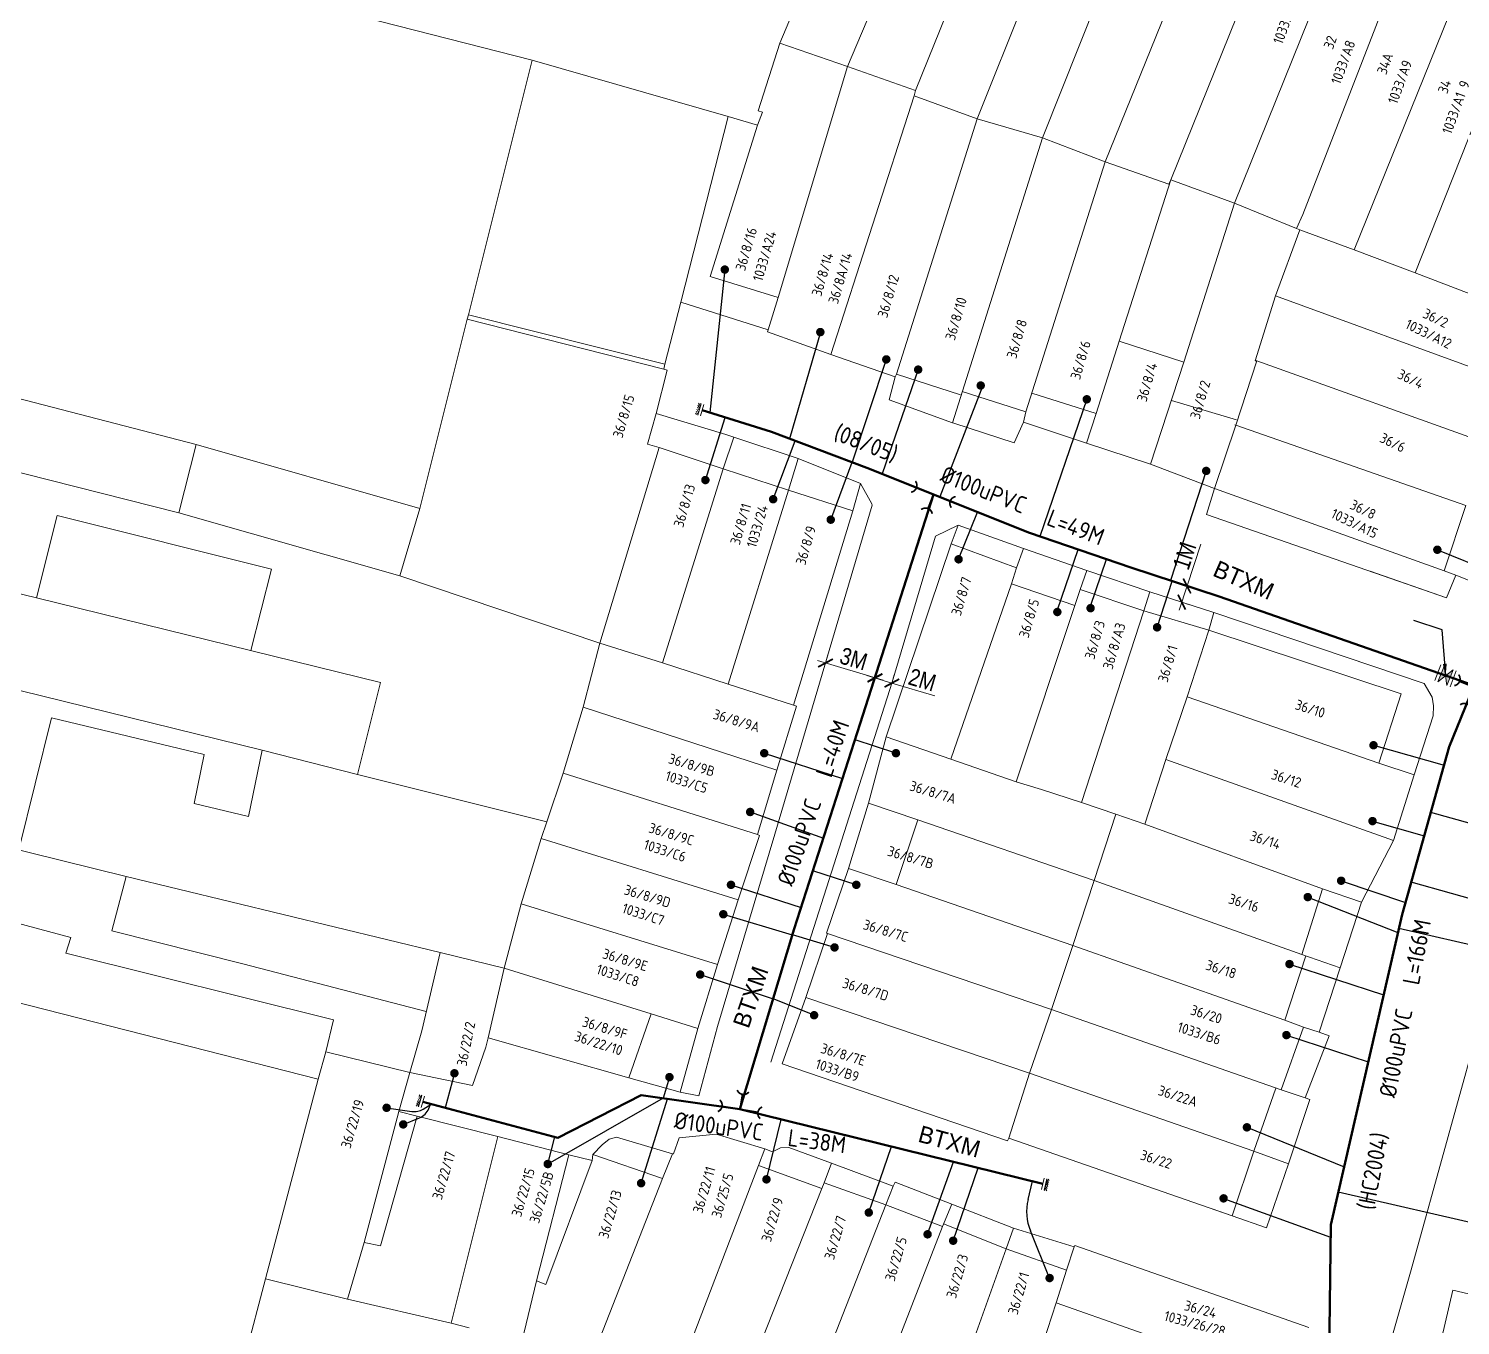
# Model space of a CAD drawing. Header units: inches. Extents: x 595615 to 1194060, y 1190840 to 2385448.
# Drawn here: x 596684.3 to 596769.1, y 1192207.7 to 1192284.4 of the extents above; entities that cross this region are included whole.
import ezdxf
from ezdxf.enums import TextEntityAlignment as Align

# ---------------------------------------------------------------- set-up
doc = ezdxf.new("R2010")
doc.units = ezdxf.units.IN
doc.header["$MEASUREMENT"] = 0
doc.layers.get('Defpoints').update_dxf_attribs({"color": 1})
for name, color, linetype, lineweight in [('Chitiet', 4, 'Continuous', 9), ('DN 100 uPVC', 4, 'Continuous', 50), ('DN 25 PE', 40, 'Continuous', 30), ('DUONG CACH LE', 112, 'Continuous', 5), ('NAM-CDAI', 220, 'Continuous', 25), ('Nen_HTHANH-TP', 9, 'Continuous', 0), ('Nen_SN-HTHANH-TP_new', 7, 'Continuous', 0), ('Nen_SN_HTHANH_old', 9, 'Continuous', 0), ('Te', 4, 'Continuous', 15), ('TEXT PIPE', 3, 'Continuous', 25), ('Text_GiaoThong', 142, 'Continuous', 0), ('TLK 15', 220, 'Continuous', 20), ('VAN', 7, 'Continuous', 20)]:
    doc.layers.add(name, color=color, linetype=linetype, lineweight=lineweight)
doc.layers.add('ki hieu van', color=170, linetype='Continuous')
doc.styles.add('Giao Thong', font='VAPTIMN_0.TTF', dxfattribs={"height": 1})
doc.styles.add('Sonha_QTB', font='isocp.shx', dxfattribs={"height": 0.6, "bigfont": 'bigfont.shx'})
doc.styles.add('text', font='isocp2.shx')
doc.styles.add('VNI-HC', font='VHELVCN_0.TTF')
doc.dimstyles.new('DUONG KICH THUOC', dxfattribs={"dimtxt": 1, "dimasz": 0.7, "dimexe": 0.5, "dimexo": 0.3, "dimgap": 0.2, "dimtad": 1, "dimzin": 0, "dimdsep": 46, "dimtxsty": 'VNI-HC', "dimblk": 'ARCHTICK', "dimcen": 0.09, "dimdle": 0.5, "dimclrd": 256, "dimclre": 256, "dimclrt": 256, "dimadec": 0, "dimazin": 0, "dimtfac": 1, "dimtofl": 0, "dimtmove": 0, "dimatfit": 3, "dimfxl": 1, "dimtolj": 1, "dimtzin": 0, "dimlwd": -1, "dimlwe": -1, "dimarcsym": 0})

# ---------------------------------------------------------------- blocks, each defined once
blk = doc.blocks.new('BIT')
at = {"layer": 'Chitiet', "ltscale": 100}
for p, q in [((0.35, 0), (-0.35, 0)), ((-0.303, -0.163), (-0.35, -0.21)), ((0.35, -0.163), (-0.35, -0.163)), ((-0.179, -0.163), (-0.342, -0.325)), ((-0.056, -0.163), (-0.218, -0.325)), ((0.068, -0.163), (-0.094, -0.325)), ((0.192, -0.163), (0.029, -0.325)), ((0.316, -0.163), (0.153, -0.325)), ((0.35, -0.252), (0.277, -0.325))]:
    blk.add_line(p, q, dxfattribs=at)
blk = doc.blocks.new('TE1')
at = {"layer": 'Chitiet', "ltscale": 100, "const_width": 0.1}
for points in [[(-0.35, 1.276, 0.571257), (0.35, 1.276)], [(1.098, 0.35, 0.571257), (1.098, -0.35)], [(0.35, -1.276, 0.571257), (-0.35, -1.276)]]:
    blk.add_lwpolyline(points, format="xyb", dxfattribs=at)
for points in [[(0, -1.076), (0, 1.076)], [(0.898, 0), (0, 0)]]:
    blk.add_lwpolyline(points, dxfattribs=at)
blk = doc.blocks.new('VAN')
at = {"layer": 'VAN'}
h = blk.add_hatch(color=256, dxfattribs=at)
h.paths.add_polyline_path([(0.207, -0.5), (0.49, 0), (0.207, 0.5)])
h.paths.add_polyline_path([(0.774, 0.5), (0.49, 0), (0.774, -0.5)])
at = {"layer": 'VAN', "ltscale": 100}
for p, q in [((0, 0.5), (0, -0.5)), ((0.774, -0.5), (0.207, 0.5)), ((0.207, -0.5), (0.774, 0.5)), ((0.207, 0.5), (0.207, -0.5)), ((0.774, 0.5), (0.774, -0.5)), ((0.981, 0.5), (0.981, -0.5))]:
    blk.add_line(p, q, dxfattribs=at)
blk = doc.blocks.new('TE+VAN')
at = {"layer": 'Chitiet', "ltscale": 100, "const_width": 0.1}
for points in [[(-0.35, 1.276, 0.571257), (0.35, 1.276)], [(1.098, 0.35, 0.571257), (1.098, -0.35)], [(0.35, -1.276, 0.571257), (-0.35, -1.276)]]:
    blk.add_lwpolyline(points, format="xyb", dxfattribs=at)
for points in [[(0, -1.076), (0, 1.076)], [(0.898, 0), (0, 0)]]:
    blk.add_lwpolyline(points, dxfattribs=at)
at = {"layer": 'VAN'}
blk.add_blockref('VAN', (1.305, 0), dxfattribs=at)
blk = doc.blocks.new('TLK 15')
at = {"layer": 'TLK 15', "linetype": 'Continuous', "const_width": 0.25}
blk.add_lwpolyline([(-0.125, 0, 1), (0.125, 0, 1)], format="xyb", close=True, dxfattribs=at)
blk = doc.blocks.new('_ArchTick')
at = {"color": 0, "linetype": 'ByBlock', "const_width": 0.15}
blk.add_lwpolyline([(-0.5, -0.5), (0.5, 0.5)], dxfattribs=at)
blk = doc.blocks.new('*D150')
at = {"layer": 'Defpoints', "color": 0}
for p in [(596734.409, 1192245.983), (596735.415, 1192245.685), (596735.415, 1192245.685)]:
    blk.add_point(p, dxfattribs=at)
at = {"layer": 'DUONG CACH LE'}
for p, q in [((596734.495, 1192246.271), (596734.551, 1192246.463)), ((596733.93, 1192246.126), (596735.415, 1192245.685)), ((596735.415, 1192245.685), (596737.957, 1192244.931)), ((596735.5, 1192245.973), (596735.557, 1192246.164))]:
    blk.add_line(p, q, dxfattribs=at)
at = {"layer": 'DUONG CACH LE', "xscale": 0.7, "yscale": 0.7, "zscale": 0.7}
for p, rotation in [((596734.409, 1192245.983), 163.4809250093017), ((596735.415, 1192245.685), 343.4809250093017)]:
    blk.add_blockref('_ArchTick', p, dxfattribs=dict(at, rotation=rotation))
at = {"layer": 'DUONG CACH LE', "insert": (596737.221, 1192245.88), "char_height": 1, "attachment_point": 5, "rotation": 343.48093, "style": 'VNI-HC'}
blk.add_mtext('\\A1;2M', dxfattribs=at)
blk = doc.blocks.new('*D151')
at = {"layer": 'Defpoints', "color": 0}
for p in [(596731.485, 1192246.873), (596731.485, 1192246.873), (596734.416, 1192246.004)]:
    blk.add_point(p, dxfattribs=at)
at = {"layer": 'DUONG CACH LE'}
for p, q in [((596731.57, 1192247.161), (596731.627, 1192247.353)), ((596734.895, 1192245.862), (596731.005, 1192247.016)), ((596734.501, 1192246.292), (596734.558, 1192246.484))]:
    blk.add_line(p, q, dxfattribs=at)
at = {"layer": 'DUONG CACH LE', "xscale": 0.7, "yscale": 0.7, "zscale": 0.7}
for p, rotation in [((596731.485, 1192246.873), 163.4847739249362), ((596734.416, 1192246.004), 343.4847739249361)]:
    blk.add_blockref('_ArchTick', p, dxfattribs=dict(at, rotation=rotation))
at = {"layer": 'DUONG CACH LE', "insert": (596733.152, 1192247.12), "char_height": 1, "attachment_point": 5, "rotation": 343.48477, "style": 'VNI-HC'}
blk.add_mtext('\\A1;3M', dxfattribs=at)
blk = doc.blocks.new('*D152')
at = {"layer": 'Defpoints', "color": 0}
for p in [(596752.898, 1192251.433), (596752.898, 1192251.433), (596752.584, 1192250.476)]:
    blk.add_point(p, dxfattribs=at)
at = {"layer": 'DUONG CACH LE'}
for p, q in [((596752.898, 1192251.433), (596753.711, 1192253.915)), ((596752.613, 1192251.526), (596752.423, 1192251.588)), ((596752.429, 1192250.001), (596752.898, 1192251.433)), ((596752.87, 1192250.382), (596753.06, 1192250.32))]:
    blk.add_line(p, q, dxfattribs=at)
at = {"layer": 'DUONG CACH LE', "xscale": 0.7, "yscale": 0.7, "zscale": 0.7}
for p, rotation in [((596752.898, 1192251.433), 71.86357097683991), ((596752.584, 1192250.476), 251.8635709768399)]:
    blk.add_blockref('_ArchTick', p, dxfattribs=dict(at, rotation=rotation))
at = {"layer": 'DUONG CACH LE', "insert": (596752.748, 1192253.224), "char_height": 1, "attachment_point": 5, "rotation": 71.86357, "style": 'VNI-HC'}
blk.add_mtext('\\A1;1M', dxfattribs=at)

msp = doc.modelspace()

# ---------------------------------------------------------------- linework, layer by layer
at = {"layer": 'DN 100 uPVC'}
for points in [[(596783.519, 1192284.383), (596778.165, 1192269.149), (596773.934, 1192255.449), (596768.433, 1192241.908), (596765.637, 1192231.988), (596761.406, 1192213.599), (596761.317, 1192205.846), (596755.011, 1192181.561), (596752.565, 1192169.005), (596748.081, 1192153.639), (596742.232, 1192132.849), (596741.035, 1192124.104)], [(596769.908, 1192245.539), (596754.8, 1192250.81), (596749.562, 1192252.525), (596743.565, 1192254.581), (596733.925, 1192258.438), (596728.283, 1192260.557), (596724.18, 1192261.842)], [(596737.884, 1192256.854), (596733.546, 1192243.284), (596729.629, 1192231.138), (596726.42, 1192220.448)], [(596707.64, 1192220.892), (596715.631, 1192218.764), (596720.559, 1192221.291), (596726.42, 1192220.448), (596744.351, 1192216.036)]]:
    msp.add_lwpolyline(points, dxfattribs=at)
at = {"layer": 'DN 25 PE'}
for p, q in [((596725.52, 1192270.167), (596724.633, 1192261.7)), ((596731.179, 1192266.465), (596729.353, 1192260.155)), ((596735.086, 1192264.85), (596733.071, 1192258.759)), ((596736.973, 1192264.244), (596734.842, 1192258.071)), ((596740.803, 1192263.302), (596738.265, 1192256.707)), ((596746.96, 1192262.486), (596744.179, 1192254.371)), ((596724.371, 1192257.705), (596725.534, 1192261.418)), ((596728.385, 1192256.57), (596729.685, 1192260.03)), ((596731.794, 1192255.359), (596733.071, 1192258.759)), ((596754.034, 1192258.246), (596751.909, 1192251.757)), ((596739.368, 1192253.013), (596740.488, 1192255.812)), ((596745.216, 1192250.018), (596746.442, 1192253.595)), ((596767.723, 1192253.58), (596772.402, 1192251.679)), ((596747.185, 1192250.245), (596748.135, 1192253.015)), ((596751.124, 1192248.985), (596752.02, 1192251.72)), ((596735.658, 1192241.533), (596733.234, 1192242.315)), ((596727.856, 1192241.533), (596732.499, 1192240.036)), ((596763.943, 1192242.004), (596768.127, 1192240.824)), ((596727.023, 1192238.052), (596731.358, 1192236.499)), ((596775.165, 1192235.816), (596767.338, 1192238.022)), ((596763.883, 1192237.514), (596766.951, 1192236.649)), ((596733.31, 1192233.739), (596730.736, 1192234.569)), ((596725.887, 1192233.739), (596730.036, 1192232.4)), ((596762.026, 1192233.982), (596765.834, 1192232.688)), ((596774.446, 1192231.566), (596766.175, 1192233.897)), ((596760.046, 1192233.013), (596765.392, 1192230.924)), ((596725.432, 1192231.998), (596729.519, 1192230.771)), ((596774.865, 1192228.992), (596765.446, 1192231.159)), ((596732.022, 1192230.031), (596729.522, 1192230.781)), ((596758.965, 1192229.049), (596764.543, 1192227.235)), ((596724.063, 1192228.425), (596728.385, 1192226.993)), ((596730.81, 1192226.02), (596728.385, 1192226.993)), ((596758.783, 1192224.843), (596763.629, 1192223.26)), ((596709.505, 1192222.582), (596708.962, 1192220.54)), ((596722.242, 1192222.356), (596721.871, 1192221.102)), ((596721.871, 1192221.102), (596715.035, 1192217.209)), ((596720.564, 1192216.074), (596722.121, 1192221.066)), ((596705.491, 1192220.539), (596706.987, 1192220.323)), ((596707.66, 1192220.465), (596708.133, 1192220.761)), ((596707.99, 1192220.497), (596708.085, 1192220.731)), ((596706.476, 1192219.555), (596707.439, 1192219.946)), ((596727.987, 1192216.301), (596728.86, 1192219.847)), ((596756.444, 1192219.381), (596762.197, 1192217.036)), ((596715.035, 1192217.209), (596715.461, 1192218.809)), ((596734.047, 1192214.333), (596735.386, 1192218.242)), ((596737.531, 1192213.047), (596739.067, 1192217.336)), ((596739.046, 1192212.668), (596740.523, 1192216.978)), ((596743.483, 1192215.101), (596743.749, 1192216.184)), ((596755.063, 1192215.175), (596761.398, 1192212.879)), ((596772.575, 1192213.072), (596761.852, 1192215.539)), ((596744.76, 1192210.458), (596743.619, 1192213.248))]:
    msp.add_line(p, q, dxfattribs=at)
for centre, radius, start, end in [((596707.129, 1192221.313), 1, 261.79189, 302.01572), ((596707.063, 1192220.872), 1, 292.07759, 337.93974), ((596746.396, 1192214.384), 3, 166.17821, 202.24895)]:
    msp.add_arc(centre, radius, start, end, dxfattribs=at)
at = {"layer": 'Nen_HTHANH-TP', "linetype": 'Continuous'}
for p, q in [((596739.072, 1192297.1), (596732.794, 1192282.185)), ((596748.048, 1192276.547), (596755.044, 1192293.843)), ((596736.815, 1192280.778), (596741.925, 1192293.462)), ((596750.435, 1192293.279), (596744.347, 1192277.964)), ((596758.786, 1192292.436), (596751.929, 1192275.48)), ((596740.476, 1192279.091), (596745.636, 1192291.995)), ((596731.418, 1192289.834), (596728.773, 1192283.582)), ((596761.698, 1192288.978), (596755.71, 1192274.103)), ((596765.25, 1192287.581), (596759.761, 1192273.427)), ((596768.791, 1192286.194), (596762.793, 1192271.339)), ((596701.181, 1192285.869), (596714.114, 1192282.56)), ((596727.496, 1192279.571), (596728.773, 1192283.582)), ((596732.794, 1192282.185), (596728.773, 1192283.582)), ((596771.803, 1192283.596), (596766.414, 1192269.972)), ((596714.114, 1192282.56), (596710.336, 1192267.497)), ((596714.114, 1192282.56), (596725.726, 1192279.239)), ((596728.675, 1192268.522), (596732.794, 1192282.185)), ((596736.815, 1192280.778), (596732.794, 1192282.185)), ((596731.808, 1192265.144), (596736.745, 1192280.458)), ((596736.745, 1192280.458), (596736.815, 1192280.778)), ((596736.745, 1192280.458), (596740.476, 1192279.091)), ((596727.756, 1192279.491), (596727.457, 1192278.721)), ((596727.496, 1192279.571), (596727.756, 1192279.491)), ((596722.915, 1192268.237), (596725.726, 1192279.239)), ((596724.654, 1192269.748), (596727.457, 1192278.721)), ((596725.726, 1192279.239), (596727.457, 1192278.721)), ((596735.689, 1192263.967), (596740.476, 1192279.091)), ((596744.347, 1192277.964), (596740.476, 1192279.091)), ((596739.001, 1192261.1), (596744.347, 1192277.964)), ((596748.048, 1192276.547), (596744.347, 1192277.964)), ((596743.36, 1192261.753), (596748.048, 1192276.547)), ((596751.829, 1192275.23), (596748.048, 1192276.547)), ((596751.929, 1192275.48), (596748.877, 1192265.938)), ((596751.929, 1192275.48), (596751.829, 1192275.23)), ((596751.929, 1192275.48), (596755.71, 1192274.103)), ((596752.718, 1192264.691), (596755.71, 1192274.103)), ((596755.71, 1192274.103), (596759.382, 1192272.596)), ((596759.382, 1192272.596), (596759.761, 1192273.427)), ((596758.135, 1192268.615), (596759.572, 1192272.526)), ((596759.382, 1192272.596), (596759.572, 1192272.526)), ((596762.793, 1192271.339), (596759.572, 1192272.526)), ((596766.414, 1192269.972), (596762.793, 1192271.339)), ((596724.654, 1192269.748), (596728.675, 1192268.522)), ((596769.965, 1192268.615), (596766.414, 1192269.972)), ((596728.086, 1192266.591), (596728.675, 1192268.522)), ((596756.938, 1192264.774), (596758.135, 1192268.615)), ((596772.239, 1192263.477), (596758.135, 1192268.615)), ((596722.915, 1192268.237), (596721.968, 1192264.576)), ((596728.086, 1192266.591), (596722.915, 1192268.237)), ((596710.266, 1192267.227), (596707.455, 1192256.014)), ((596710.336, 1192267.497), (596710.266, 1192267.227)), ((596721.908, 1192264.276), (596710.266, 1192267.227)), ((596721.968, 1192264.576), (596710.336, 1192267.497)), ((596728.047, 1192266.481), (596728.086, 1192266.591)), ((596731.808, 1192265.144), (596728.047, 1192266.481)), ((596747.52, 1192261.647), (596748.877, 1192265.938)), ((596748.877, 1192265.938), (596752.718, 1192264.691)), ((596735.609, 1192263.807), (596731.808, 1192265.144)), ((596722.108, 1192264.216), (596721.46, 1192261.646)), ((596721.968, 1192264.576), (596721.908, 1192264.276)), ((596721.908, 1192264.276), (596722.108, 1192264.216)), ((596750.743, 1192258.639), (596752.718, 1192264.691)), ((596755.781, 1192260.963), (596757.038, 1192264.764)), ((596757.038, 1192264.764), (596756.938, 1192264.774)), ((596771.192, 1192259.696), (596757.038, 1192264.764)), ((596694.202, 1192259.814), (596678.539, 1192263.871)), ((596735.26, 1192262.447), (596735.609, 1192263.807)), ((596735.609, 1192263.807), (596735.689, 1192263.967)), ((596735.689, 1192263.967), (596739.49, 1192262.76)), ((596739.001, 1192261.1), (596735.26, 1192262.447)), ((596743.36, 1192261.753), (596739.589, 1192262.95)), ((596747.52, 1192261.647), (596743.709, 1192262.854)), ((596721.46, 1192261.646), (596720.942, 1192259.825)), ((596721.46, 1192261.646), (596725.581, 1192260.399)), ((596743.211, 1192261.123), (596743.36, 1192261.753)), ((596746.942, 1192259.886), (596747.52, 1192261.647)), ((596751.97, 1192262.41), (596755.831, 1192261.273)), ((596670.621, 1192261.435), (596693.185, 1192255.773)), ((596739.091, 1192261.08), (596739.001, 1192261.1)), ((596742.662, 1192259.913), (596739.091, 1192261.08)), ((596743.211, 1192261.123), (596742.662, 1192259.913)), ((596746.942, 1192259.886), (596743.211, 1192261.123)), ((596754.534, 1192257.202), (596755.781, 1192260.963)), ((596755.781, 1192260.963), (596755.731, 1192260.983)), ((596769.415, 1192256.194), (596755.781, 1192260.963)), ((596726.052, 1192260.239), (596725.433, 1192258.379)), ((596725.581, 1192260.399), (596726.052, 1192260.239)), ((596726.052, 1192260.239), (596729.863, 1192258.982)), ((596694.202, 1192259.814), (596693.185, 1192255.773)), ((596707.455, 1192256.014), (596694.202, 1192259.814)), ((596721.632, 1192259.626), (596718.121, 1192248.053)), ((596720.942, 1192259.825), (596721.632, 1192259.626)), ((596721.632, 1192259.626), (596725.433, 1192258.379)), ((596750.743, 1192258.639), (596746.942, 1192259.886)), ((596725.433, 1192258.379), (596721.822, 1192246.876)), ((596725.433, 1192258.379), (596729.294, 1192257.112)), ((596729.863, 1192258.982), (596729.294, 1192257.112)), ((596729.863, 1192258.982), (596733.564, 1192257.505)), ((596754.534, 1192257.202), (596750.743, 1192258.639)), ((596733.564, 1192257.505), (596733.095, 1192255.875)), ((596734.235, 1192256.306), (596733.564, 1192257.505)), ((596729.294, 1192257.112), (596725.713, 1192245.629)), ((596729.294, 1192257.112), (596733.095, 1192255.875)), ((596754.055, 1192255.662), (596754.534, 1192257.202)), ((596768.128, 1192252.333), (596754.534, 1192257.202)), ((596693.185, 1192255.773), (596706.278, 1192252.033)), ((596706.278, 1192252.033), (596707.455, 1192256.014)), ((596728.481, 1192236.741), (596734.255, 1192256.216)), ((596733.095, 1192255.875), (596729.594, 1192244.382)), ((596734.255, 1192256.216), (596734.235, 1192256.306)), ((596768.269, 1192250.733), (596754.055, 1192255.662)), ((596768.128, 1192252.333), (596769.415, 1192256.194)), ((596685.985, 1192255.597), (596684.759, 1192250.726)), ((596698.668, 1192252.427), (596685.985, 1192255.597)), ((596739.346, 1192255.04), (596737.996, 1192254.389)), ((596739.346, 1192255.04), (596738.927, 1192253.93)), ((596743.217, 1192253.643), (596739.346, 1192255.04)), ((596668.996, 1192254.603), (596684.759, 1192250.726)), ((596737.996, 1192254.389), (596735.433, 1192245.747)), ((596738.927, 1192253.93), (596735.086, 1192242.507)), ((596738.927, 1192253.93), (596742.798, 1192252.513)), ((596743.217, 1192253.643), (596742.798, 1192252.513)), ((596746.968, 1192252.346), (596743.217, 1192253.643)), ((596697.442, 1192247.606), (596698.668, 1192252.427)), ((596742.798, 1192252.513), (596742.499, 1192251.563)), ((596746.968, 1192252.346), (596746.559, 1192251.216)), ((596750.689, 1192251.089), (596746.968, 1192252.346)), ((596768.269, 1192250.733), (596763.738, 1192252.31)), ((596768.818, 1192252.074), (596768.128, 1192252.333)), ((596706.278, 1192252.033), (596718.121, 1192248.053)), ((596742.499, 1192251.563), (596738.907, 1192241.17)), ((596742.499, 1192251.563), (596746.25, 1192250.286)), ((596768.818, 1192252.074), (596768.269, 1192250.733)), ((596768.818, 1192252.074), (596768.269, 1192250.733)), ((596769.658, 1192251.735), (596768.818, 1192252.074)), ((596769.658, 1192251.735), (596768.818, 1192252.074)), ((596684.759, 1192250.726), (596705.133, 1192245.713)), ((596746.559, 1192251.216), (596746.25, 1192250.286)), ((596746.559, 1192251.216), (596750.33, 1192249.959)), ((596750.689, 1192251.089), (596750.33, 1192249.959)), ((596754.48, 1192249.862), (596750.689, 1192251.089)), ((596746.25, 1192250.286), (596742.768, 1192239.833)), ((596750.33, 1192249.959), (596746.639, 1192238.616)), ((596754.181, 1192248.812), (596750.33, 1192249.959)), ((596754.48, 1192249.862), (596754.181, 1192248.812)), ((596754.48, 1192249.862), (596766.943, 1192245.662)), ((596667.58, 1192249.242), (596698.127, 1192241.707)), ((596718.121, 1192248.053), (596717.134, 1192244.262)), ((596718.121, 1192248.053), (596721.822, 1192246.876)), ((596754.181, 1192248.812), (596752.914, 1192244.861)), ((596754.181, 1192248.812), (596765.574, 1192245.051)), ((596762.322, 1192247.219), (596766.943, 1192245.662)), ((596725.713, 1192245.629), (596721.822, 1192246.876)), ((596705.133, 1192245.713), (596703.768, 1192240.281)), ((596729.594, 1192244.382), (596725.713, 1192245.629)), ((596735.433, 1192245.747), (596728.254, 1192223.237)), ((596766.943, 1192245.662), (596767.424, 1192244.853)), ((596766.943, 1192245.662), (596767.424, 1192244.853)), ((596752.914, 1192244.861), (596751.637, 1192241.15)), ((596752.914, 1192244.861), (596764.257, 1192240.95)), ((596765.574, 1192245.051), (596764.257, 1192240.95)), ((596767.424, 1192244.853), (596767.504, 1192244.343)), ((596767.424, 1192244.853), (596767.504, 1192244.343)), ((596717.134, 1192244.262), (596715.938, 1192240.341)), ((596728.597, 1192240.531), (596717.134, 1192244.262)), ((596729.774, 1192244.322), (596728.597, 1192240.531)), ((596729.594, 1192244.382), (596729.774, 1192244.322)), ((596767.504, 1192244.343), (596767.475, 1192243.753)), ((596767.504, 1192244.343), (596767.475, 1192243.753)), ((596685.645, 1192243.617), (596683.711, 1192235.805)), ((596685.645, 1192243.617), (596694.687, 1192241.454)), ((596767.475, 1192243.753), (596766.358, 1192240.252)), ((596767.475, 1192243.753), (596766.358, 1192240.252)), ((596735.086, 1192242.507), (596734.039, 1192238.576)), ((596738.907, 1192241.17), (596735.086, 1192242.507)), ((596694.687, 1192241.454), (596694.089, 1192238.554)), ((596697.32, 1192237.786), (596698.127, 1192241.707)), ((596698.127, 1192241.707), (596703.768, 1192240.281)), ((596663.187, 1192240.889), (596690.073, 1192234.23)), ((596728.597, 1192240.531), (596727.451, 1192236.721)), ((596738.907, 1192241.17), (596742.768, 1192239.833)), ((596751.637, 1192241.15), (596750.4, 1192237.339)), ((596751.637, 1192241.15), (596765.121, 1192236.371)), ((596764.257, 1192240.95), (596766.358, 1192240.252)), ((596703.768, 1192240.281), (596714.98, 1192237.46)), ((596715.938, 1192240.341), (596714.98, 1192237.46)), ((596727.451, 1192236.721), (596715.938, 1192240.341)), ((596742.768, 1192239.833), (596744.278, 1192239.374)), ((596766.358, 1192240.252), (596765.121, 1192236.371)), ((596766.358, 1192240.252), (596765.121, 1192236.371)), ((596744.278, 1192239.374), (596746.639, 1192238.616)), ((596694.089, 1192238.554), (596697.32, 1192237.786)), ((596734.039, 1192238.576), (596732.852, 1192234.715)), ((596734.039, 1192238.576), (596736.96, 1192237.588)), ((596746.639, 1192238.616), (596748.69, 1192237.918)), ((596748.69, 1192237.918), (596747.403, 1192233.997)), ((596748.69, 1192237.918), (596750.4, 1192237.339)), ((596714.98, 1192237.46), (596714.651, 1192236.48)), ((596735.673, 1192233.767), (596736.96, 1192237.588)), ((596736.96, 1192237.588), (596747.403, 1192233.997)), ((596750.4, 1192237.339), (596760.913, 1192233.508)), ((596714.651, 1192236.48), (596713.464, 1192232.609)), ((596726.314, 1192232.85), (596714.651, 1192236.48)), ((596728.481, 1192236.741), (596725.08, 1192225.349)), ((596727.581, 1192236.651), (596726.314, 1192232.85)), ((596727.451, 1192236.721), (596727.581, 1192236.651)), ((596765.121, 1192236.371), (596763.234, 1192232.709)), ((596765.121, 1192236.371), (596763.234, 1192232.709)), ((596732.852, 1192234.715), (596731.535, 1192230.874)), ((596732.852, 1192234.715), (596735.673, 1192233.767)), ((596690.073, 1192234.23), (596689.225, 1192231.01)), ((596690.073, 1192234.23), (596708.656, 1192229.725)), ((596735.673, 1192233.767), (596746.126, 1192230.156)), ((596747.403, 1192233.997), (596746.126, 1192230.156)), ((596759.706, 1192229.607), (596747.403, 1192233.997)), ((596726.314, 1192232.85), (596725.097, 1192229.029)), ((596759.706, 1192229.607), (596760.913, 1192233.508)), ((596760.913, 1192233.508), (596763.234, 1192232.709)), ((596660.534, 1192232.667), (596701.442, 1192222.24)), ((596712.457, 1192228.808), (596713.464, 1192232.609)), ((596725.097, 1192229.029), (596713.464, 1192232.609)), ((596763.234, 1192232.709), (596761.977, 1192228.818)), ((596763.234, 1192232.709), (596761.977, 1192228.818)), ((596683.635, 1192231.475), (596686.785, 1192230.618)), ((596686.785, 1192230.618), (596686.486, 1192229.697)), ((596689.225, 1192231.01), (596696.967, 1192229.056)), ((596731.605, 1192230.854), (596730.318, 1192227.063)), ((596731.535, 1192230.874), (596731.605, 1192230.854)), ((596731.605, 1192230.854), (596744.879, 1192226.365)), ((596686.486, 1192229.697), (596702.339, 1192225.75)), ((596707.57, 1192225.104), (596708.656, 1192229.725)), ((596708.656, 1192229.725), (596712.457, 1192228.808)), ((596746.126, 1192230.156), (596744.879, 1192226.365)), ((596758.689, 1192225.726), (596746.126, 1192230.156)), ((596759.926, 1192229.527), (596758.689, 1192225.726)), ((596761.977, 1192228.818), (596759.706, 1192229.607)), ((596696.967, 1192229.056), (596707.839, 1192226.235)), ((596712.457, 1192228.808), (596711.51, 1192224.688)), ((596721.159, 1192226.105), (596712.457, 1192228.808)), ((596725.097, 1192229.029), (596723.93, 1192225.228)), ((596761.977, 1192228.818), (596760.73, 1192225.017)), ((596761.977, 1192228.818), (596760.73, 1192225.017)), ((596730.318, 1192227.063), (596728.912, 1192223.132)), ((596730.318, 1192227.063), (596743.562, 1192222.594)), ((596721.159, 1192226.105), (596719.832, 1192222.304)), ((596723.93, 1192225.228), (596721.159, 1192226.105)), ((596744.879, 1192226.365), (596743.562, 1192222.594)), ((596758.473, 1192221.596), (596744.879, 1192226.365)), ((596770.549, 1192226.735), (596766.171, 1192210.942)), ((596770.549, 1192226.735), (596766.171, 1192210.942)), ((596701.891, 1192223.85), (596702.339, 1192225.75)), ((596723.93, 1192225.228), (596722.873, 1192221.467)), ((596725.08, 1192225.349), (596723.973, 1192221.238)), ((596758.473, 1192221.596), (596759.8, 1192225.317)), ((596759.8, 1192225.317), (596758.689, 1192225.726)), ((596760.73, 1192225.017), (596759.8, 1192225.317)), ((596707.57, 1192225.104), (596706.862, 1192222.624)), ((596711.51, 1192224.688), (596711.361, 1192224.118)), ((596719.832, 1192222.304), (596711.51, 1192224.688)), ((596761.32, 1192224.798), (596759.893, 1192221.137)), ((596761.32, 1192224.798), (596759.893, 1192221.137)), ((596760.73, 1192225.017), (596761.32, 1192224.798)), ((596760.73, 1192225.017), (596761.32, 1192224.798)), ((596701.442, 1192222.24), (596701.891, 1192223.85)), ((596701.891, 1192223.85), (596706.862, 1192222.624)), ((596710.583, 1192221.857), (596711.361, 1192224.118)), ((596706.224, 1192220.313), (596706.862, 1192222.624)), ((596706.862, 1192222.624), (596710.583, 1192221.857)), ((596728.912, 1192223.132), (596742.255, 1192218.572)), ((596742.345, 1192218.743), (596743.562, 1192222.594)), ((596756.856, 1192217.974), (596743.562, 1192222.594)), ((596701.442, 1192222.24), (596698.312, 1192210.417)), ((596722.873, 1192221.467), (596719.832, 1192222.304)), ((596723.973, 1192221.238), (596722.873, 1192221.467)), ((596756.856, 1192217.974), (596758.163, 1192221.705)), ((596759.893, 1192221.137), (596758.473, 1192221.596)), ((596760.163, 1192221.027), (596758.916, 1192217.216)), ((596758.916, 1192217.216), (596760.163, 1192221.027)), ((596759.893, 1192221.137), (596760.163, 1192221.027)), ((596759.893, 1192221.137), (596760.163, 1192221.027)), ((596706.224, 1192220.313), (596704.16, 1192212.562)), ((596707.294, 1192220.034), (596705.12, 1192212.363)), ((596706.224, 1192220.313), (596707.294, 1192220.034)), ((596712.085, 1192218.838), (596707.294, 1192220.034)), ((596712.085, 1192218.838), (596709.314, 1192207.786)), ((596712.085, 1192218.838), (596716.286, 1192217.752)), ((596717.706, 1192217.763), (596718.255, 1192218.353)), ((596718.255, 1192218.353), (596718.665, 1192218.673)), ((596718.665, 1192218.673), (596719.115, 1192218.794)), ((596719.115, 1192218.794), (596722.426, 1192217.806)), ((596722.476, 1192217.817), (596722.815, 1192218.757)), ((596722.815, 1192218.757), (596725.005, 1192218.979)), ((596725.005, 1192218.979), (596727.896, 1192218.111)), ((596742.255, 1192218.572), (596742.345, 1192218.743)), ((596742.345, 1192218.743), (596755.579, 1192214.133)), ((596716.286, 1192217.752), (596714.362, 1192210.3)), ((596716.286, 1192217.752), (596717.656, 1192217.413)), ((596717.706, 1192217.763), (596717.656, 1192217.413)), ((596717.706, 1192217.763), (596721.827, 1192216.356)), ((596722.426, 1192217.806), (596721.827, 1192216.356)), ((596722.426, 1192217.806), (596722.476, 1192217.817)), ((596727.896, 1192218.111), (596727.526, 1192217.131)), ((596728.336, 1192217.931), (596727.896, 1192218.111)), ((596728.816, 1192218.172), (596728.336, 1192217.931)), ((596729.306, 1192218.182), (596728.816, 1192218.172)), ((596731.846, 1192217.254), (596729.306, 1192218.182)), ((596755.579, 1192214.133), (596756.856, 1192217.974)), ((596758.916, 1192217.216), (596756.856, 1192217.974)), ((596717.656, 1192217.413), (596714.912, 1192210.08)), ((596727.526, 1192217.131), (596727.127, 1192216.09)), ((596727.526, 1192217.131), (596731.267, 1192215.754)), ((596731.846, 1192217.254), (596731.397, 1192216.094)), ((596735.487, 1192215.897), (596731.846, 1192217.254)), ((596758.916, 1192217.216), (596757.609, 1192213.425)), ((596757.609, 1192213.425), (596758.916, 1192217.216)), ((596721.827, 1192216.356), (596717.566, 1192205.473)), ((596727.127, 1192216.09), (596722.696, 1192204.557)), ((596731.397, 1192216.094), (596731.267, 1192215.754)), ((596731.397, 1192216.094), (596735.058, 1192214.787)), ((596735.487, 1192215.897), (596735.058, 1192214.787)), ((596735.607, 1192216.127), (596735.487, 1192215.897)), ((596738.968, 1192214.84), (596735.607, 1192216.127)), ((596726.347, 1192203.35), (596731.267, 1192215.754)), ((596735.058, 1192214.787), (596730.088, 1192202.133)), ((596735.058, 1192214.787), (596738.419, 1192213.509)), ((596738.968, 1192214.84), (596738.419, 1192213.509)), ((596742.629, 1192213.413), (596738.968, 1192214.84)), ((596755.579, 1192214.133), (596754.378, 1192214.552)), ((596757.609, 1192213.425), (596755.579, 1192214.133)), ((596755.579, 1192214.133), (596757.609, 1192213.425)), ((596738.419, 1192213.509), (596733.589, 1192201.145)), ((596742.19, 1192212.182), (596738.479, 1192213.669)), ((596742.629, 1192213.413), (596742.19, 1192212.182)), ((596746.22, 1192212.306), (596742.629, 1192213.413)), ((596703.183, 1192209.201), (596704.16, 1192212.562)), ((596704.16, 1192212.562), (596705.12, 1192212.363)), ((596742.19, 1192212.182), (596737.68, 1192199.619)), ((596742.19, 1192212.182), (596745.751, 1192210.915)), ((596745.751, 1192210.915), (596746.22, 1192212.306)), ((596746.22, 1192212.306), (596746.25, 1192212.386)), ((596746.25, 1192212.386), (596760.104, 1192207.527)), ((596745.153, 1192208.985), (596745.751, 1192210.915)), ((596766.171, 1192210.942), (596761.305, 1192193.828)), ((596766.171, 1192210.942), (596761.305, 1192193.828)), ((596696.248, 1192202.605), (596698.312, 1192210.417)), ((596698.312, 1192210.417), (596703.183, 1192209.201)), ((596714.362, 1192210.3), (596713.495, 1192206.679)), ((596714.912, 1192210.08), (596714.362, 1192210.3)), ((596709.314, 1192207.786), (596703.183, 1192209.201)), ((596767.128, 1192203.313), (596768.642, 1192209.734)), ((596768.642, 1192209.734), (596772.983, 1192208.727)), ((596745.153, 1192208.985), (596743.906, 1192205.194)), ((596758.887, 1192204.166), (596745.153, 1192208.985)), ((596709.314, 1192207.786), (596710.374, 1192207.507))]:
    msp.add_line(p, q, dxfattribs=at)
at = {"layer": 'Nen_HTHANH-TP', "const_width": 5}
msp.add_lwpolyline([(596707.477, 1192215.553), (596707.477, 1192215.553)], dxfattribs=at)

# ---------------------------------------------------------------- block references
at = {"layer": 'Chitiet'}
for name, p, rotation in [('BIT', (596724.18, 1192261.842), 253.2246317115692), ('TE+VAN', (596769.874, 1192245.453), 158.2950541867203), ('BIT', (596707.64, 1192220.892), 253.2246317115692), ('BIT', (596744.351, 1192216.036), 77.16737499832556)]:
    msp.add_blockref(name, p, dxfattribs=dict(at, rotation=rotation))
at = {"layer": 'Te'}
for p, rotation in [((596737.875, 1192256.857), 248.9538550254958), ((596726.42, 1192220.448), 80.54038981501881)]:
    msp.add_blockref('TE1', p, dxfattribs=dict(at, rotation=rotation))
at = {"layer": 'TLK 15', "rotation": 359.9999999934133}
for p in [(596725.52, 1192270.167), (596731.179, 1192266.465), (596735.086, 1192264.85), (596736.973, 1192264.244), (596740.678, 1192263.302), (596746.96, 1192262.486), (596754.034, 1192258.246), (596724.371, 1192257.705), (596728.385, 1192256.57), (596731.794, 1192255.359), (596739.368, 1192253.013), (596767.723, 1192253.58), (596745.216, 1192249.893), (596747.185, 1192250.12), (596751.124, 1192248.985), (596763.943, 1192242.004), (596727.856, 1192241.533), (596735.658, 1192241.533), (596727.023, 1192238.052), (596763.883, 1192237.514), (596725.887, 1192233.739), (596733.31, 1192233.739), (596762.026, 1192233.982), (596760.046, 1192233.013), (596725.432, 1192231.998), (596732.022, 1192230.031), (596724.063, 1192228.425), (596758.965, 1192229.049), (596730.81, 1192226.02), (596758.783, 1192224.843), (596709.505, 1192222.582), (596722.242, 1192222.356), (596705.491, 1192220.539), (596706.476, 1192219.555), (596756.444, 1192219.381), (596715.035, 1192217.209), (596720.564, 1192216.074), (596727.987, 1192216.301), (596755.063, 1192215.175), (596734.047, 1192214.333), (596737.531, 1192213.047), (596739.046, 1192212.668), (596744.76, 1192210.458)]:
    msp.add_blockref('TLK 15', p, dxfattribs=at)
at = {"layer": 'TLK 15'}
for p in [(596725.52, 1192270.167), (596731.179, 1192266.465), (596735.086, 1192264.85), (596736.973, 1192264.244), (596740.678, 1192263.302), (596746.96, 1192262.486), (596754.034, 1192258.246), (596724.371, 1192257.705), (596728.385, 1192256.57), (596731.794, 1192255.359), (596739.368, 1192253.013), (596767.723, 1192253.58), (596745.216, 1192249.893), (596747.185, 1192250.12), (596751.124, 1192248.985), (596763.943, 1192242.004), (596727.856, 1192241.533), (596735.658, 1192241.533), (596727.023, 1192238.052), (596763.883, 1192237.514), (596725.887, 1192233.739), (596733.31, 1192233.739), (596762.026, 1192233.982), (596760.046, 1192233.013), (596725.432, 1192231.998), (596732.022, 1192230.031), (596724.063, 1192228.425), (596758.965, 1192229.049), (596730.81, 1192226.02), (596758.783, 1192224.843), (596709.505, 1192222.582), (596722.242, 1192222.356), (596705.491, 1192220.539), (596706.476, 1192219.555), (596756.444, 1192219.381), (596715.035, 1192217.209), (596720.564, 1192216.074), (596727.987, 1192216.301), (596755.063, 1192215.175), (596734.047, 1192214.333), (596737.531, 1192213.047), (596739.046, 1192212.668), (596744.76, 1192210.458)]:
    msp.add_blockref('TLK 15', p, dxfattribs=at)

# ---------------------------------------------------------------- texts
at = {"layer": 'NAM-CDAI', "style": 'text'}
for s, rotation, p in [('(08/05)', 338.77326, (596731.894, 1192260.119)), ('L=49M', 338.77326, (596744.511, 1192255.069)), ('L=40M', 71.4274, (596731.828, 1192240.024)), ('L=166M', 79.27826, (596766.631, 1192227.759)), ('L=38M', 352.32696, (596729.206, 1192218.292)), ('(HC2004)', 79.27826, (596763.966, 1192214.433))]:
    msp.add_text(s, height=1, rotation=rotation, dxfattribs=at).set_placement(p)
at = {"layer": 'Nen_SN-HTHANH-TP_new', "style": 'Sonha_QTB'}
for s, rotation, p in [('32', 70.04623, (596761.375, 1192283.62)), ('34A', 70.04623, (596764.623, 1192282.366)), ('34', 70.04623, (596768.151, 1192281.004)), ('36/8/16', 73.58902, (596726.793, 1192271.382)), ('36/8/14', 73.58902, (596731.308, 1192269.884)), ('36/8/12', 73.58902, (596735.206, 1192268.591)), ('36/8/10', 73.58902, (596739.214, 1192267.261)), ('36/2', 334.13352, (596767.62, 1192267.293)), ('36/8/8', 73.58902, (596742.821, 1192266.064)), ('36/8/6', 73.58902, (596746.593, 1192264.813)), ('36/8/4', 73.58902, (596750.533, 1192263.506)), ('36/4', 334.13352, (596766.139, 1192263.693)), ('36/8/2', 73.58902, (596753.679, 1192262.462)), ('36/8/15', 73.58902, (596719.529, 1192261.484)), ('36/6', 334.13352, (596765.079, 1192259.923)), ('36/8/13', 73.58902, (596723.129, 1192256.188)), ('36/8', 334.13352, (596763.32, 1192255.965)), ('36/8/11', 73.58902, (596726.461, 1192255.099)), ('36/8/9', 73.58902, (596730.324, 1192253.837)), ('36/8/7', 73.58902, (596739.532, 1192250.829)), ('36/8/5', 73.58902, (596743.542, 1192249.518)), ('36/8/3', 73.58902, (596747.44, 1192248.245)), ('36/8/1', 73.58902, (596751.76, 1192246.833)), ('36/10', 342.04623, (596760.193, 1192244.165)), ('36/8/9A', 343.04623, (596726.218, 1192243.456)), ('36/8/9B', 343.04623, (596723.559, 1192240.833)), ('36/12', 342.04623, (596758.778, 1192240.029)), ('36/8/7A', 343.04623, (596737.848, 1192239.219)), ('36/8/9C', 343.04623, (596722.357, 1192236.743)), ('36/14', 342.04623, (596757.534, 1192236.389)), ('36/8/7B', 343.04623, (596736.529, 1192235.363)), ('36/8/9D', 343.04623, (596720.938, 1192233.069)), ('36/16', 342.04623, (596756.26, 1192232.667)), ('36/8/7C', 343.04623, (596735.045, 1192231.022)), ('36/8/9E', 343.04623, (596719.618, 1192229.296)), ('36/18', 342.04623, (596754.917, 1192228.74)), ('36/8/7D', 343.04623, (596733.856, 1192227.548)), ('36/20', 342.04623, (596754.043, 1192226.074)), ('36/22/2', 78.51962, (596710.192, 1192224.323)), ('36/8/9F', 343.04623, (596718.418, 1192225.261)), ('36/8/7E', 343.04623, (596732.538, 1192223.693)), ('36/22A', 342.04623, (596752.349, 1192221.23)), ('36/22/19', 73.58902, (596703.471, 1192219.585)), ('36/22/17', 73.58902, (596708.875, 1192216.538)), ('36/22', 342.04623, (596751.069, 1192217.488)), ('36/22/15', 73.58902, (596713.577, 1192215.531)), ('36/22/11', 73.58902, (596724.296, 1192215.68)), ('36/22/13', 73.58902, (596718.728, 1192214.235)), ('36/22/9', 73.58902, (596728.335, 1192213.917)), ('36/22/7', 73.58902, (596732.064, 1192212.849)), ('36/22/5', 73.58902, (596735.658, 1192211.592)), ('36/22/3', 73.58902, (596739.291, 1192210.57)), ('36/22/1', 73.58902, (596742.924, 1192209.551)), ('36/24', 345.04623, (596753.692, 1192208.61))]:
    msp.add_text(s, height=0.6, rotation=rotation, dxfattribs=at).set_placement(p, align=Align.MIDDLE)
at = {"layer": 'Nen_SN_HTHANH_old', "style": 'Sonha_QTB'}
for s, rotation, p in [('1033/A7', 70.04623, (596758.707, 1192284.809)), ('1033/A8', 70.04623, (596762.145, 1192282.448)), ('1033/A9', 70.04623, (596765.509, 1192281.275)), ('1033/A1 9', 70.04623, (596768.82, 1192279.781)), ('1033/A24', 73.58902, (596727.877, 1192270.971)), ('36/8A/14', 73.58902, (596732.363, 1192269.664)), ('1033/A12', 334.13352, (596767.207, 1192266.357)), ('1033/24', 73.58902, (596727.442, 1192254.968)), ('1033/A15', 334.13352, (596762.816, 1192255.137)), ('36/8/A3', 73.58902, (596748.583, 1192247.878)), ('1033/C5', 342.04623, (596723.259, 1192239.828)), ('1033/C6', 342.04623, (596721.977, 1192235.76)), ('1033/C7', 342.04623, (596720.695, 1192231.993)), ('1033/C8', 342.04623, (596719.187, 1192228.377)), ('1033/B6', 342.04623, (596753.619, 1192224.943)), ('36/22/10', 342.04623, (596718.052, 1192224.355)), ('1033/B9', 342.04623, (596732.187, 1192222.756)), ('36/22/5B', 73.58902, (596714.666, 1192215.239)), ('36/25/5', 73.58902, (596725.384, 1192215.345)), ('1033/26/28', 345.04623, (596753.363, 1192207.764))]:
    msp.add_text(s, height=0.6, rotation=rotation, dxfattribs=at).set_placement(p, align=Align.MIDDLE)
at = {"layer": 'TEXT PIPE', "style": 'text'}
for rotation, p in [(338.43814, (596738.203, 1192257.646)), (71.09228, (596729.546, 1192233.603)), (78.94314, (596765.246, 1192221.086)), (351.99184, (596722.469, 1192219.319))]:
    msp.add_text('%%c100uPVC', height=1, rotation=rotation, dxfattribs=at).set_placement(p)
at = {"layer": 'Text_GiaoThong', "linetype": 'Continuous', "style": 'Giao Thong'}
for rotation, p in [(336.48772, (596756.256, 1192251.784)), (71.0689, (596727.055, 1192227.1)), (344.86041, (596738.827, 1192218.542))]:
    msp.add_text('BTXM', height=1, rotation=rotation, dxfattribs=at).set_placement(p, align=Align.MIDDLE)

# ---------------------------------------------------------------- dimensions: what is measured, and where the dimension line sits
at = {"layer": 'DUONG CACH LE'}
for p1, p2, text, picture, middle in [((596752.584, 1192250.476), (596752.898, 1192251.433), '1M', '*D152', (596752.748, 1192253.224)), ((596734.416, 1192246.004), (596731.485, 1192246.873), '3M', '*D151', (596733.152, 1192247.12)), ((596734.409, 1192245.983), (596735.415, 1192245.685), '2M', '*D150', (596737.221, 1192245.88))]:
    dim = msp.add_aligned_dim(p1=p1, p2=p2, distance=0, text=text, dimstyle='DUONG KICH THUOC', override={"dimpost": 'M'}, dxfattribs=at)
    dim.commit()
    dim.dimension.update_dxf_attribs({"geometry": picture, "text_midpoint": middle})

# ---------------------------------------------------------------- leaders
at = {"layer": 'ki hieu van'}
msp.add_leader([(596768.219, 1192246.128), (596768.004, 1192248.837), (596766.327, 1192249.387)], dimstyle='DUONG KICH THUOC', override={"dimgap": 0.2, "dimtad": 0}, dxfattribs=at)

doc.saveas('drawing.dxf')
